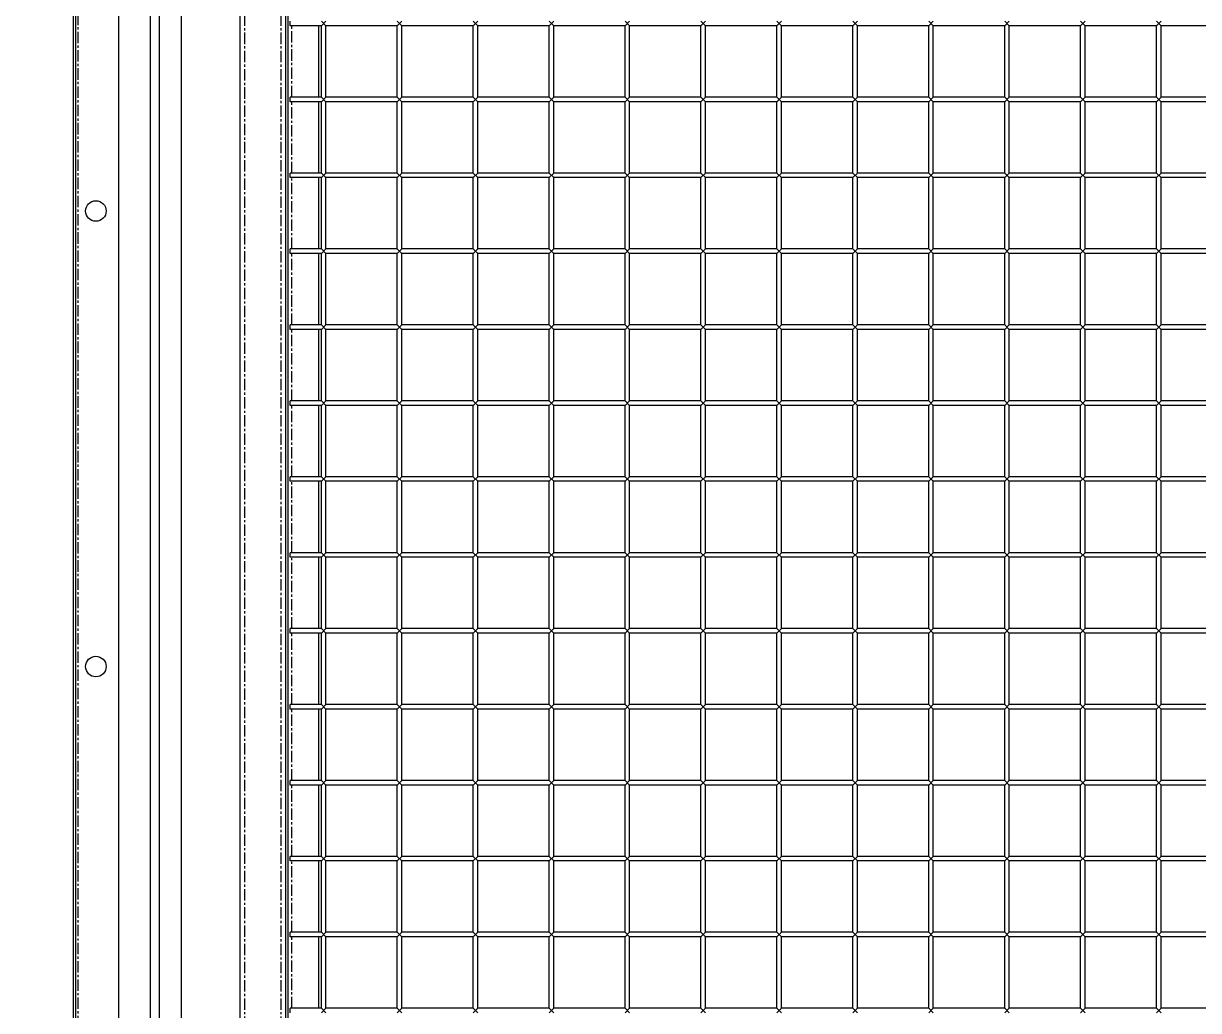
# Model space of a CAD drawing. Header units: millimetres. Extents: x -198529 to 244266, y -64 to 158464.
# Drawn here: x -146401 to -145627, y 95157 to 95807 of the extents above; entities that cross this region are included whole.
import ezdxf

# ---------------------------------------------------------------- set-up
doc = ezdxf.new("R2010")
doc.units = ezdxf.units.MM
doc.linetypes.add('CENTER', pattern=[12, 7.5, -1.5, 1.5, -1.5])
doc.linetypes.add('HIDDEN2', pattern=[4.7625, 3.175, -1.5875])
doc.layers.add('0-DCC', color=30, linetype='Continuous')
doc.layers.add('K-CEIL-DCC-RACK', color=10, linetype='Continuous')

# ---------------------------------------------------------------- blocks, each defined once
blk = doc.blocks.new('DCC2850x2600(左)')
at = {"color": 0, "linetype": 'Continuous'}
for p, q in [((47850, -71878.48), (47850, -74478.48)), ((47851.5, -71878.48), (47851.5, -74478.48)), ((47960, -74478.48), (47960, -71878.48)), ((47990, -74478.48), (47990, -71878.48)), ((47991.5, -71930.88), (47991.5, -74426.08)), ((47880, -74441.08), (47880, -71960.73)), ((47921.28, -74441.08), (47921.28, -71960.73)), ((47993, -73206.48), (47993, -73203.48)), ((48013.5, -73206.48), (48016.5, -73203.48)), ((48016.5, -73206.48), (48013.5, -73203.48)), ((48063.5, -73206.48), (48066.5, -73203.48)), ((48066.5, -73206.48), (48063.5, -73203.48)), ((48113.5, -73206.48), (48116.5, -73203.48)), ((48116.5, -73206.48), (48113.5, -73203.48)), ((48163.5, -73206.48), (48166.5, -73203.48)), ((48166.5, -73206.48), (48163.5, -73203.48)), ((48213.5, -73206.48), (48216.5, -73203.48)), ((48216.5, -73206.48), (48213.5, -73203.48)), ((48263.5, -73206.48), (48266.5, -73203.48)), ((48266.5, -73206.48), (48263.5, -73203.48)), ((48313.5, -73206.48), (48316.5, -73203.48)), ((48316.5, -73206.48), (48313.5, -73203.48)), ((48363.5, -73206.48), (48366.5, -73203.48)), ((48366.5, -73206.48), (48363.5, -73203.48)), ((48413.5, -73206.48), (48416.5, -73203.48)), ((48416.5, -73206.48), (48413.5, -73203.48)), ((48463.5, -73206.48), (48466.5, -73203.48)), ((48466.5, -73206.48), (48463.5, -73203.48)), ((48513.5, -73206.48), (48516.5, -73203.48)), ((48516.5, -73206.48), (48513.5, -73203.48)), ((48563.5, -73206.48), (48566.5, -73203.48)), ((48566.5, -73206.48), (48563.5, -73203.48)), ((48013.5, -73206.48), (47993, -73206.48)), ((48011.5, -73206.48), (48011.5, -73253.48)), ((48013.5, -73253.48), (48013.5, -73206.48)), ((48016.5, -73253.48), (48016.5, -73206.48)), ((48063.5, -73206.48), (48016.5, -73206.48)), ((48063.5, -73253.48), (48063.5, -73206.48)), ((48066.5, -73253.48), (48066.5, -73206.48)), ((48113.5, -73206.48), (48066.5, -73206.48)), ((48113.5, -73253.48), (48113.5, -73206.48)), ((48116.5, -73253.48), (48116.5, -73206.48)), ((48163.5, -73206.48), (48116.5, -73206.48)), ((48163.5, -73253.48), (48163.5, -73206.48)), ((48166.5, -73253.48), (48166.5, -73206.48)), ((48213.5, -73206.48), (48166.5, -73206.48)), ((48213.5, -73253.48), (48213.5, -73206.48)), ((48216.5, -73253.48), (48216.5, -73206.48)), ((48263.5, -73206.48), (48216.5, -73206.48)), ((48263.5, -73253.48), (48263.5, -73206.48)), ((48266.5, -73253.48), (48266.5, -73206.48)), ((48313.5, -73206.48), (48266.5, -73206.48)), ((48313.5, -73253.48), (48313.5, -73206.48)), ((48316.5, -73253.48), (48316.5, -73206.48)), ((48363.5, -73206.48), (48316.5, -73206.48)), ((48363.5, -73253.48), (48363.5, -73206.48)), ((48366.5, -73253.48), (48366.5, -73206.48)), ((48413.5, -73206.48), (48366.5, -73206.48)), ((48413.5, -73253.48), (48413.5, -73206.48)), ((48416.5, -73253.48), (48416.5, -73206.48)), ((48463.5, -73206.48), (48416.5, -73206.48)), ((48463.5, -73253.48), (48463.5, -73206.48)), ((48466.5, -73253.48), (48466.5, -73206.48)), ((48513.5, -73206.48), (48466.5, -73206.48)), ((48513.5, -73253.48), (48513.5, -73206.48)), ((48516.5, -73253.48), (48516.5, -73206.48)), ((48563.5, -73206.48), (48516.5, -73206.48)), ((48563.5, -73253.48), (48563.5, -73206.48)), ((48566.5, -73253.48), (48566.5, -73206.48)), ((48613.5, -73206.48), (48566.5, -73206.48)), ((47993, -73256.48), (47993, -73253.48)), ((48013.5, -73253.48), (47993, -73253.48)), ((48013.5, -73256.48), (47993, -73256.48)), ((48011.5, -73256.48), (48011.5, -73303.48)), ((48013.5, -73256.48), (48016.5, -73253.48)), ((48016.5, -73256.48), (48013.5, -73253.48)), ((48013.5, -73303.48), (48013.5, -73256.48)), ((48063.5, -73253.48), (48016.5, -73253.48)), ((48016.5, -73303.48), (48016.5, -73256.48)), ((48063.5, -73256.48), (48016.5, -73256.48)), ((48063.5, -73256.48), (48066.5, -73253.48)), ((48066.5, -73256.48), (48063.5, -73253.48)), ((48063.5, -73303.48), (48063.5, -73256.48)), ((48113.5, -73253.48), (48066.5, -73253.48)), ((48066.5, -73303.48), (48066.5, -73256.48)), ((48113.5, -73256.48), (48066.5, -73256.48)), ((48113.5, -73256.48), (48116.5, -73253.48)), ((48116.5, -73256.48), (48113.5, -73253.48)), ((48113.5, -73303.48), (48113.5, -73256.48)), ((48163.5, -73253.48), (48116.5, -73253.48)), ((48116.5, -73303.48), (48116.5, -73256.48)), ((48163.5, -73256.48), (48116.5, -73256.48)), ((48163.5, -73256.48), (48166.5, -73253.48)), ((48166.5, -73256.48), (48163.5, -73253.48)), ((48163.5, -73303.48), (48163.5, -73256.48)), ((48213.5, -73253.48), (48166.5, -73253.48)), ((48166.5, -73303.48), (48166.5, -73256.48)), ((48213.5, -73256.48), (48166.5, -73256.48)), ((48213.5, -73256.48), (48216.5, -73253.48)), ((48216.5, -73256.48), (48213.5, -73253.48)), ((48213.5, -73303.48), (48213.5, -73256.48)), ((48263.5, -73253.48), (48216.5, -73253.48)), ((48216.5, -73303.48), (48216.5, -73256.48)), ((48263.5, -73256.48), (48216.5, -73256.48)), ((48263.5, -73256.48), (48266.5, -73253.48)), ((48266.5, -73256.48), (48263.5, -73253.48)), ((48263.5, -73303.48), (48263.5, -73256.48)), ((48313.5, -73253.48), (48266.5, -73253.48)), ((48266.5, -73303.48), (48266.5, -73256.48)), ((48313.5, -73256.48), (48266.5, -73256.48)), ((48313.5, -73256.48), (48316.5, -73253.48)), ((48316.5, -73256.48), (48313.5, -73253.48)), ((48313.5, -73303.48), (48313.5, -73256.48)), ((48363.5, -73253.48), (48316.5, -73253.48)), ((48316.5, -73303.48), (48316.5, -73256.48)), ((48363.5, -73256.48), (48316.5, -73256.48)), ((48363.5, -73256.48), (48366.5, -73253.48)), ((48366.5, -73256.48), (48363.5, -73253.48)), ((48363.5, -73303.48), (48363.5, -73256.48)), ((48413.5, -73253.48), (48366.5, -73253.48)), ((48366.5, -73303.48), (48366.5, -73256.48)), ((48413.5, -73256.48), (48366.5, -73256.48)), ((48413.5, -73256.48), (48416.5, -73253.48)), ((48416.5, -73256.48), (48413.5, -73253.48)), ((48413.5, -73303.48), (48413.5, -73256.48)), ((48463.5, -73253.48), (48416.5, -73253.48)), ((48416.5, -73303.48), (48416.5, -73256.48)), ((48463.5, -73256.48), (48416.5, -73256.48)), ((48463.5, -73256.48), (48466.5, -73253.48)), ((48466.5, -73256.48), (48463.5, -73253.48)), ((48463.5, -73303.48), (48463.5, -73256.48)), ((48513.5, -73253.48), (48466.5, -73253.48)), ((48466.5, -73303.48), (48466.5, -73256.48)), ((48513.5, -73256.48), (48466.5, -73256.48)), ((48513.5, -73256.48), (48516.5, -73253.48)), ((48516.5, -73256.48), (48513.5, -73253.48)), ((48513.5, -73303.48), (48513.5, -73256.48)), ((48563.5, -73253.48), (48516.5, -73253.48)), ((48516.5, -73303.48), (48516.5, -73256.48)), ((48563.5, -73256.48), (48516.5, -73256.48)), ((48563.5, -73256.48), (48566.5, -73253.48)), ((48566.5, -73256.48), (48563.5, -73253.48)), ((48563.5, -73303.48), (48563.5, -73256.48)), ((48613.5, -73253.48), (48566.5, -73253.48)), ((48566.5, -73303.48), (48566.5, -73256.48)), ((48613.5, -73256.48), (48566.5, -73256.48)), ((47993, -73306.48), (47993, -73303.48)), ((48013.5, -73303.48), (47993, -73303.48)), ((48013.5, -73306.48), (48016.5, -73303.48)), ((48016.5, -73306.48), (48013.5, -73303.48)), ((48063.5, -73303.48), (48016.5, -73303.48)), ((48063.5, -73306.48), (48066.5, -73303.48)), ((48066.5, -73306.48), (48063.5, -73303.48)), ((48113.5, -73303.48), (48066.5, -73303.48)), ((48113.5, -73306.48), (48116.5, -73303.48)), ((48116.5, -73306.48), (48113.5, -73303.48)), ((48163.5, -73303.48), (48116.5, -73303.48)), ((48163.5, -73306.48), (48166.5, -73303.48)), ((48166.5, -73306.48), (48163.5, -73303.48)), ((48213.5, -73303.48), (48166.5, -73303.48)), ((48213.5, -73306.48), (48216.5, -73303.48)), ((48216.5, -73306.48), (48213.5, -73303.48)), ((48263.5, -73303.48), (48216.5, -73303.48)), ((48263.5, -73306.48), (48266.5, -73303.48)), ((48266.5, -73306.48), (48263.5, -73303.48)), ((48313.5, -73303.48), (48266.5, -73303.48)), ((48313.5, -73306.48), (48316.5, -73303.48)), ((48316.5, -73306.48), (48313.5, -73303.48)), ((48363.5, -73303.48), (48316.5, -73303.48)), ((48363.5, -73306.48), (48366.5, -73303.48)), ((48366.5, -73306.48), (48363.5, -73303.48)), ((48413.5, -73303.48), (48366.5, -73303.48)), ((48413.5, -73306.48), (48416.5, -73303.48)), ((48416.5, -73306.48), (48413.5, -73303.48)), ((48463.5, -73303.48), (48416.5, -73303.48)), ((48463.5, -73306.48), (48466.5, -73303.48)), ((48466.5, -73306.48), (48463.5, -73303.48)), ((48513.5, -73303.48), (48466.5, -73303.48)), ((48513.5, -73306.48), (48516.5, -73303.48)), ((48516.5, -73306.48), (48513.5, -73303.48)), ((48563.5, -73303.48), (48516.5, -73303.48)), ((48563.5, -73306.48), (48566.5, -73303.48)), ((48563.5, -73303.48), (48566.5, -73306.48)), ((48613.5, -73303.48), (48566.5, -73303.48)), ((48013.5, -73306.48), (47993, -73306.48)), ((48011.5, -73306.48), (48011.5, -73353.48)), ((48013.5, -73353.48), (48013.5, -73306.48)), ((48016.5, -73353.48), (48016.5, -73306.48)), ((48063.5, -73306.48), (48016.5, -73306.48)), ((48063.5, -73353.48), (48063.5, -73306.48)), ((48066.5, -73353.48), (48066.5, -73306.48)), ((48113.5, -73306.48), (48066.5, -73306.48)), ((48113.5, -73353.48), (48113.5, -73306.48)), ((48116.5, -73353.48), (48116.5, -73306.48)), ((48163.5, -73306.48), (48116.5, -73306.48)), ((48163.5, -73353.48), (48163.5, -73306.48)), ((48166.5, -73353.48), (48166.5, -73306.48)), ((48213.5, -73306.48), (48166.5, -73306.48)), ((48213.5, -73353.48), (48213.5, -73306.48)), ((48216.5, -73353.48), (48216.5, -73306.48)), ((48263.5, -73306.48), (48216.5, -73306.48)), ((48263.5, -73353.48), (48263.5, -73306.48)), ((48266.5, -73353.48), (48266.5, -73306.48)), ((48313.5, -73306.48), (48266.5, -73306.48)), ((48313.5, -73353.48), (48313.5, -73306.48)), ((48316.5, -73353.48), (48316.5, -73306.48)), ((48363.5, -73306.48), (48316.5, -73306.48)), ((48363.5, -73353.48), (48363.5, -73306.48)), ((48366.5, -73353.48), (48366.5, -73306.48)), ((48413.5, -73306.48), (48366.5, -73306.48)), ((48413.5, -73353.48), (48413.5, -73306.48)), ((48416.5, -73353.48), (48416.5, -73306.48)), ((48463.5, -73306.48), (48416.5, -73306.48)), ((48463.5, -73353.48), (48463.5, -73306.48)), ((48466.5, -73353.48), (48466.5, -73306.48)), ((48513.5, -73306.48), (48466.5, -73306.48)), ((48513.5, -73353.48), (48513.5, -73306.48)), ((48516.5, -73353.48), (48516.5, -73306.48)), ((48563.5, -73306.48), (48516.5, -73306.48)), ((48563.5, -73353.48), (48563.5, -73306.48)), ((48566.5, -73353.48), (48566.5, -73306.48)), ((48613.5, -73306.48), (48566.5, -73306.48)), ((47993, -73356.48), (47993, -73353.48)), ((48013.5, -73353.48), (47993, -73353.48)), ((48013.5, -73356.48), (47993, -73356.48)), ((48011.5, -73356.48), (48011.5, -73403.48)), ((48013.5, -73356.48), (48016.5, -73353.48)), ((48016.5, -73356.48), (48013.5, -73353.48)), ((48013.5, -73403.48), (48013.5, -73356.48)), ((48063.5, -73353.48), (48016.5, -73353.48)), ((48016.5, -73403.48), (48016.5, -73356.48)), ((48063.5, -73356.48), (48016.5, -73356.48)), ((48066.5, -73356.48), (48063.5, -73353.48)), ((48063.5, -73356.48), (48066.5, -73353.48)), ((48063.5, -73403.48), (48063.5, -73356.48)), ((48113.5, -73353.48), (48066.5, -73353.48)), ((48066.5, -73403.48), (48066.5, -73356.48)), ((48113.5, -73356.48), (48066.5, -73356.48)), ((48113.5, -73356.48), (48116.5, -73353.48)), ((48116.5, -73356.48), (48113.5, -73353.48)), ((48113.5, -73403.48), (48113.5, -73356.48)), ((48163.5, -73353.48), (48116.5, -73353.48)), ((48116.5, -73403.48), (48116.5, -73356.48)), ((48163.5, -73356.48), (48116.5, -73356.48)), ((48163.5, -73356.48), (48166.5, -73353.48)), ((48166.5, -73356.48), (48163.5, -73353.48)), ((48163.5, -73403.48), (48163.5, -73356.48)), ((48213.5, -73353.48), (48166.5, -73353.48)), ((48166.5, -73403.48), (48166.5, -73356.48)), ((48213.5, -73356.48), (48166.5, -73356.48)), ((48213.5, -73356.48), (48216.5, -73353.48)), ((48216.5, -73356.48), (48213.5, -73353.48)), ((48213.5, -73403.48), (48213.5, -73356.48)), ((48263.5, -73353.48), (48216.5, -73353.48)), ((48216.5, -73403.48), (48216.5, -73356.48)), ((48263.5, -73356.48), (48216.5, -73356.48)), ((48266.5, -73356.48), (48263.5, -73353.48)), ((48263.5, -73356.48), (48266.5, -73353.48)), ((48263.5, -73403.48), (48263.5, -73356.48)), ((48313.5, -73353.48), (48266.5, -73353.48)), ((48266.5, -73403.48), (48266.5, -73356.48)), ((48313.5, -73356.48), (48266.5, -73356.48)), ((48313.5, -73356.48), (48316.5, -73353.48)), ((48316.5, -73356.48), (48313.5, -73353.48)), ((48313.5, -73403.48), (48313.5, -73356.48)), ((48363.5, -73353.48), (48316.5, -73353.48)), ((48316.5, -73403.48), (48316.5, -73356.48)), ((48363.5, -73356.48), (48316.5, -73356.48)), ((48363.5, -73356.48), (48366.5, -73353.48)), ((48366.5, -73356.48), (48363.5, -73353.48)), ((48363.5, -73403.48), (48363.5, -73356.48)), ((48413.5, -73353.48), (48366.5, -73353.48)), ((48366.5, -73403.48), (48366.5, -73356.48)), ((48413.5, -73356.48), (48366.5, -73356.48)), ((48413.5, -73356.48), (48416.5, -73353.48)), ((48416.5, -73356.48), (48413.5, -73353.48)), ((48413.5, -73403.48), (48413.5, -73356.48)), ((48463.5, -73353.48), (48416.5, -73353.48)), ((48416.5, -73403.48), (48416.5, -73356.48)), ((48463.5, -73356.48), (48416.5, -73356.48)), ((48466.5, -73356.48), (48463.5, -73353.48)), ((48463.5, -73356.48), (48466.5, -73353.48)), ((48463.5, -73403.48), (48463.5, -73356.48)), ((48513.5, -73353.48), (48466.5, -73353.48)), ((48466.5, -73403.48), (48466.5, -73356.48)), ((48513.5, -73356.48), (48466.5, -73356.48)), ((48513.5, -73356.48), (48516.5, -73353.48)), ((48513.5, -73353.48), (48516.5, -73356.48)), ((48513.5, -73403.48), (48513.5, -73356.48)), ((48563.5, -73353.48), (48516.5, -73353.48)), ((48516.5, -73403.48), (48516.5, -73356.48)), ((48563.5, -73356.48), (48516.5, -73356.48)), ((48563.5, -73356.48), (48566.5, -73353.48)), ((48563.5, -73353.48), (48566.5, -73356.48)), ((48563.5, -73403.48), (48563.5, -73356.48)), ((48613.5, -73353.48), (48566.5, -73353.48)), ((48566.5, -73403.48), (48566.5, -73356.48)), ((48613.5, -73356.48), (48566.5, -73356.48)), ((47993, -73406.48), (47993, -73403.48)), ((48013.5, -73403.48), (47993, -73403.48)), ((48013.5, -73406.48), (47993, -73406.48)), ((48011.5, -73406.48), (48011.5, -73453.48)), ((48016.5, -73406.48), (48013.5, -73403.48)), ((48013.5, -73406.48), (48016.5, -73403.48)), ((48013.5, -73453.48), (48013.5, -73406.48)), ((48063.5, -73403.48), (48016.5, -73403.48)), ((48016.5, -73453.48), (48016.5, -73406.48)), ((48063.5, -73406.48), (48016.5, -73406.48)), ((48066.5, -73406.48), (48063.5, -73403.48)), ((48063.5, -73406.48), (48066.5, -73403.48)), ((48063.5, -73453.48), (48063.5, -73406.48)), ((48113.5, -73403.48), (48066.5, -73403.48)), ((48066.5, -73453.48), (48066.5, -73406.48)), ((48113.5, -73406.48), (48066.5, -73406.48)), ((48116.5, -73406.48), (48113.5, -73403.48)), ((48113.5, -73406.48), (48116.5, -73403.48)), ((48113.5, -73453.48), (48113.5, -73406.48)), ((48163.5, -73403.48), (48116.5, -73403.48)), ((48116.5, -73453.48), (48116.5, -73406.48)), ((48163.5, -73406.48), (48116.5, -73406.48)), ((48163.5, -73406.48), (48166.5, -73403.48)), ((48166.5, -73406.48), (48163.5, -73403.48)), ((48163.5, -73453.48), (48163.5, -73406.48)), ((48213.5, -73403.48), (48166.5, -73403.48)), ((48166.5, -73453.48), (48166.5, -73406.48)), ((48213.5, -73406.48), (48166.5, -73406.48)), ((48216.5, -73406.48), (48213.5, -73403.48)), ((48213.5, -73406.48), (48216.5, -73403.48)), ((48213.5, -73453.48), (48213.5, -73406.48)), ((48263.5, -73403.48), (48216.5, -73403.48)), ((48216.5, -73453.48), (48216.5, -73406.48)), ((48263.5, -73406.48), (48216.5, -73406.48)), ((48266.5, -73406.48), (48263.5, -73403.48)), ((48263.5, -73406.48), (48266.5, -73403.48)), ((48263.5, -73453.48), (48263.5, -73406.48)), ((48313.5, -73403.48), (48266.5, -73403.48)), ((48266.5, -73453.48), (48266.5, -73406.48)), ((48313.5, -73406.48), (48266.5, -73406.48)), ((48316.5, -73406.48), (48313.5, -73403.48)), ((48313.5, -73406.48), (48316.5, -73403.48)), ((48313.5, -73453.48), (48313.5, -73406.48)), ((48363.5, -73403.48), (48316.5, -73403.48)), ((48316.5, -73453.48), (48316.5, -73406.48)), ((48363.5, -73406.48), (48316.5, -73406.48)), ((48363.5, -73406.48), (48366.5, -73403.48)), ((48366.5, -73406.48), (48363.5, -73403.48)), ((48363.5, -73453.48), (48363.5, -73406.48)), ((48413.5, -73403.48), (48366.5, -73403.48)), ((48366.5, -73453.48), (48366.5, -73406.48)), ((48413.5, -73406.48), (48366.5, -73406.48)), ((48416.5, -73406.48), (48413.5, -73403.48)), ((48413.5, -73406.48), (48416.5, -73403.48)), ((48413.5, -73453.48), (48413.5, -73406.48)), ((48463.5, -73403.48), (48416.5, -73403.48)), ((48416.5, -73453.48), (48416.5, -73406.48)), ((48463.5, -73406.48), (48416.5, -73406.48)), ((48463.5, -73403.48), (48466.5, -73406.48)), ((48463.5, -73406.48), (48466.5, -73403.48)), ((48463.5, -73453.48), (48463.5, -73406.48)), ((48513.5, -73403.48), (48466.5, -73403.48)), ((48466.5, -73453.48), (48466.5, -73406.48)), ((48513.5, -73406.48), (48466.5, -73406.48)), ((48513.5, -73403.48), (48516.5, -73406.48)), ((48513.5, -73406.48), (48516.5, -73403.48)), ((48513.5, -73453.48), (48513.5, -73406.48)), ((48563.5, -73403.48), (48516.5, -73403.48)), ((48516.5, -73453.48), (48516.5, -73406.48)), ((48563.5, -73406.48), (48516.5, -73406.48)), ((48563.5, -73403.48), (48566.5, -73406.48)), ((48563.5, -73406.48), (48566.5, -73403.48)), ((48563.5, -73453.48), (48563.5, -73406.48)), ((48613.5, -73403.48), (48566.5, -73403.48)), ((48566.5, -73453.48), (48566.5, -73406.48)), ((48613.5, -73406.48), (48566.5, -73406.48)), ((47993, -73456.48), (47993, -73453.48)), ((48013.5, -73453.48), (47993, -73453.48)), ((48013.5, -73456.48), (47993, -73456.48)), ((48011.5, -73456.48), (48011.5, -73503.48)), ((48016.5, -73456.48), (48013.5, -73453.48)), ((48013.5, -73456.48), (48016.5, -73453.48)), ((48013.5, -73503.48), (48013.5, -73456.48)), ((48063.5, -73453.48), (48016.5, -73453.48)), ((48016.5, -73503.48), (48016.5, -73456.48)), ((48063.5, -73456.48), (48016.5, -73456.48)), ((48066.5, -73456.48), (48063.5, -73453.48)), ((48063.5, -73456.48), (48066.5, -73453.48)), ((48063.5, -73503.48), (48063.5, -73456.48)), ((48113.5, -73453.48), (48066.5, -73453.48)), ((48066.5, -73503.48), (48066.5, -73456.48)), ((48113.5, -73456.48), (48066.5, -73456.48)), ((48116.5, -73456.48), (48113.5, -73453.48)), ((48113.5, -73456.48), (48116.5, -73453.48)), ((48113.5, -73503.48), (48113.5, -73456.48)), ((48163.5, -73453.48), (48116.5, -73453.48)), ((48116.5, -73503.48), (48116.5, -73456.48)), ((48163.5, -73456.48), (48116.5, -73456.48)), ((48166.5, -73456.48), (48163.5, -73453.48)), ((48163.5, -73456.48), (48166.5, -73453.48)), ((48163.5, -73503.48), (48163.5, -73456.48)), ((48213.5, -73453.48), (48166.5, -73453.48)), ((48166.5, -73503.48), (48166.5, -73456.48)), ((48213.5, -73456.48), (48166.5, -73456.48)), ((48216.5, -73456.48), (48213.5, -73453.48)), ((48213.5, -73456.48), (48216.5, -73453.48)), ((48213.5, -73503.48), (48213.5, -73456.48)), ((48263.5, -73453.48), (48216.5, -73453.48)), ((48216.5, -73503.48), (48216.5, -73456.48)), ((48263.5, -73456.48), (48216.5, -73456.48)), ((48266.5, -73456.48), (48263.5, -73453.48)), ((48263.5, -73456.48), (48266.5, -73453.48)), ((48263.5, -73503.48), (48263.5, -73456.48)), ((48313.5, -73453.48), (48266.5, -73453.48)), ((48266.5, -73503.48), (48266.5, -73456.48)), ((48313.5, -73456.48), (48266.5, -73456.48)), ((48316.5, -73456.48), (48313.5, -73453.48)), ((48313.5, -73456.48), (48316.5, -73453.48)), ((48313.5, -73503.48), (48313.5, -73456.48)), ((48363.5, -73453.48), (48316.5, -73453.48)), ((48316.5, -73503.48), (48316.5, -73456.48)), ((48363.5, -73456.48), (48316.5, -73456.48)), ((48366.5, -73456.48), (48363.5, -73453.48)), ((48363.5, -73456.48), (48366.5, -73453.48)), ((48363.5, -73503.48), (48363.5, -73456.48)), ((48413.5, -73453.48), (48366.5, -73453.48)), ((48366.5, -73503.48), (48366.5, -73456.48)), ((48413.5, -73456.48), (48366.5, -73456.48)), ((48413.5, -73453.48), (48416.5, -73456.48)), ((48413.5, -73456.48), (48416.5, -73453.48)), ((48413.5, -73503.48), (48413.5, -73456.48)), ((48463.5, -73453.48), (48416.5, -73453.48)), ((48416.5, -73503.48), (48416.5, -73456.48)), ((48463.5, -73456.48), (48416.5, -73456.48)), ((48463.5, -73453.48), (48466.5, -73456.48)), ((48463.5, -73456.48), (48466.5, -73453.48)), ((48463.5, -73503.48), (48463.5, -73456.48)), ((48513.5, -73453.48), (48466.5, -73453.48)), ((48466.5, -73503.48), (48466.5, -73456.48)), ((48513.5, -73456.48), (48466.5, -73456.48)), ((48513.5, -73453.48), (48516.5, -73456.48)), ((48513.5, -73456.48), (48516.5, -73453.48)), ((48513.5, -73503.48), (48513.5, -73456.48)), ((48563.5, -73453.48), (48516.5, -73453.48)), ((48516.5, -73503.48), (48516.5, -73456.48)), ((48563.5, -73456.48), (48516.5, -73456.48)), ((48563.5, -73453.48), (48566.5, -73456.48)), ((48563.5, -73456.48), (48566.5, -73453.48)), ((48563.5, -73503.48), (48563.5, -73456.48)), ((48613.5, -73453.48), (48566.5, -73453.48)), ((48566.5, -73503.48), (48566.5, -73456.48)), ((48613.5, -73456.48), (48566.5, -73456.48)), ((47993, -73506.48), (47993, -73503.48)), ((48013.5, -73503.48), (47993, -73503.48)), ((48013.5, -73506.48), (47993, -73506.48)), ((48011.5, -73506.48), (48011.5, -73553.48)), ((48016.5, -73506.48), (48013.5, -73503.48)), ((48013.5, -73506.48), (48016.5, -73503.48)), ((48013.5, -73553.48), (48013.5, -73506.48)), ((48063.5, -73503.48), (48016.5, -73503.48)), ((48016.5, -73553.48), (48016.5, -73506.48)), ((48063.5, -73506.48), (48016.5, -73506.48)), ((48066.5, -73506.48), (48063.5, -73503.48)), ((48063.5, -73506.48), (48066.5, -73503.48)), ((48063.5, -73553.48), (48063.5, -73506.48)), ((48113.5, -73503.48), (48066.5, -73503.48)), ((48066.5, -73553.48), (48066.5, -73506.48)), ((48113.5, -73506.48), (48066.5, -73506.48)), ((48116.5, -73506.48), (48113.5, -73503.48)), ((48113.5, -73506.48), (48116.5, -73503.48)), ((48113.5, -73553.48), (48113.5, -73506.48)), ((48163.5, -73503.48), (48116.5, -73503.48)), ((48116.5, -73553.48), (48116.5, -73506.48)), ((48163.5, -73506.48), (48116.5, -73506.48)), ((48166.5, -73506.48), (48163.5, -73503.48)), ((48163.5, -73506.48), (48166.5, -73503.48)), ((48163.5, -73553.48), (48163.5, -73506.48)), ((48213.5, -73503.48), (48166.5, -73503.48)), ((48166.5, -73553.48), (48166.5, -73506.48)), ((48213.5, -73506.48), (48166.5, -73506.48)), ((48216.5, -73506.48), (48213.5, -73503.48)), ((48213.5, -73506.48), (48216.5, -73503.48)), ((48213.5, -73553.48), (48213.5, -73506.48)), ((48263.5, -73503.48), (48216.5, -73503.48)), ((48216.5, -73553.48), (48216.5, -73506.48)), ((48263.5, -73506.48), (48216.5, -73506.48)), ((48266.5, -73506.48), (48263.5, -73503.48)), ((48263.5, -73506.48), (48266.5, -73503.48)), ((48263.5, -73553.48), (48263.5, -73506.48)), ((48313.5, -73503.48), (48266.5, -73503.48)), ((48266.5, -73553.48), (48266.5, -73506.48)), ((48313.5, -73506.48), (48266.5, -73506.48)), ((48316.5, -73506.48), (48313.5, -73503.48)), ((48313.5, -73506.48), (48316.5, -73503.48)), ((48313.5, -73553.48), (48313.5, -73506.48)), ((48363.5, -73503.48), (48316.5, -73503.48)), ((48316.5, -73553.48), (48316.5, -73506.48)), ((48363.5, -73506.48), (48316.5, -73506.48)), ((48363.5, -73503.48), (48366.5, -73506.48)), ((48363.5, -73506.48), (48366.5, -73503.48)), ((48363.5, -73553.48), (48363.5, -73506.48)), ((48413.5, -73503.48), (48366.5, -73503.48)), ((48366.5, -73553.48), (48366.5, -73506.48)), ((48413.5, -73506.48), (48366.5, -73506.48)), ((48413.5, -73503.48), (48416.5, -73506.48)), ((48413.5, -73506.48), (48416.5, -73503.48)), ((48413.5, -73553.48), (48413.5, -73506.48)), ((48463.5, -73503.48), (48416.5, -73503.48)), ((48416.5, -73553.48), (48416.5, -73506.48)), ((48463.5, -73506.48), (48416.5, -73506.48)), ((48463.5, -73503.48), (48466.5, -73506.48)), ((48463.5, -73506.48), (48466.5, -73503.48)), ((48463.5, -73553.48), (48463.5, -73506.48)), ((48513.5, -73503.48), (48466.5, -73503.48)), ((48466.5, -73553.48), (48466.5, -73506.48)), ((48513.5, -73506.48), (48466.5, -73506.48)), ((48513.5, -73503.48), (48516.5, -73506.48)), ((48513.5, -73506.48), (48516.5, -73503.48)), ((48513.5, -73553.48), (48513.5, -73506.48)), ((48563.5, -73503.48), (48516.5, -73503.48)), ((48516.5, -73553.48), (48516.5, -73506.48)), ((48563.5, -73506.48), (48516.5, -73506.48)), ((48563.5, -73503.48), (48566.5, -73506.48)), ((48563.5, -73506.48), (48566.5, -73503.48)), ((48563.5, -73553.48), (48563.5, -73506.48)), ((48613.5, -73503.48), (48566.5, -73503.48)), ((48566.5, -73553.48), (48566.5, -73506.48)), ((48613.5, -73506.48), (48566.5, -73506.48)), ((47993, -73556.48), (47993, -73553.48)), ((48013.5, -73553.48), (47993, -73553.48)), ((48016.5, -73556.48), (48013.5, -73553.48)), ((48013.5, -73556.48), (48016.5, -73553.48)), ((48063.5, -73553.48), (48016.5, -73553.48)), ((48066.5, -73556.48), (48063.5, -73553.48)), ((48063.5, -73556.48), (48066.5, -73553.48)), ((48113.5, -73553.48), (48066.5, -73553.48)), ((48116.5, -73556.48), (48113.5, -73553.48)), ((48113.5, -73556.48), (48116.5, -73553.48)), ((48163.5, -73553.48), (48116.5, -73553.48)), ((48166.5, -73556.48), (48163.5, -73553.48)), ((48163.5, -73556.48), (48166.5, -73553.48)), ((48213.5, -73553.48), (48166.5, -73553.48)), ((48216.5, -73556.48), (48213.5, -73553.48)), ((48213.5, -73556.48), (48216.5, -73553.48)), ((48263.5, -73553.48), (48216.5, -73553.48)), ((48266.5, -73556.48), (48263.5, -73553.48)), ((48263.5, -73556.48), (48266.5, -73553.48)), ((48313.5, -73553.48), (48266.5, -73553.48)), ((48313.5, -73553.48), (48316.5, -73556.48)), ((48313.5, -73556.48), (48316.5, -73553.48)), ((48363.5, -73553.48), (48316.5, -73553.48)), ((48363.5, -73553.48), (48366.5, -73556.48)), ((48363.5, -73556.48), (48366.5, -73553.48)), ((48413.5, -73553.48), (48366.5, -73553.48)), ((48413.5, -73553.48), (48416.5, -73556.48)), ((48413.5, -73556.48), (48416.5, -73553.48)), ((48463.5, -73553.48), (48416.5, -73553.48)), ((48463.5, -73553.48), (48466.5, -73556.48)), ((48463.5, -73556.48), (48466.5, -73553.48)), ((48513.5, -73553.48), (48466.5, -73553.48)), ((48513.5, -73553.48), (48516.5, -73556.48)), ((48513.5, -73556.48), (48516.5, -73553.48)), ((48563.5, -73553.48), (48516.5, -73553.48)), ((48563.5, -73553.48), (48566.5, -73556.48)), ((48563.5, -73556.48), (48566.5, -73553.48)), ((48613.5, -73553.48), (48566.5, -73553.48)), ((48013.5, -73556.48), (47993, -73556.48)), ((48011.5, -73556.48), (48011.5, -73603.48)), ((48013.5, -73603.48), (48013.5, -73556.48)), ((48016.5, -73603.48), (48016.5, -73556.48)), ((48063.5, -73556.48), (48016.5, -73556.48)), ((48063.5, -73603.48), (48063.5, -73556.48)), ((48066.5, -73603.48), (48066.5, -73556.48)), ((48113.5, -73556.48), (48066.5, -73556.48)), ((48113.5, -73603.48), (48113.5, -73556.48)), ((48116.5, -73603.48), (48116.5, -73556.48)), ((48163.5, -73556.48), (48116.5, -73556.48)), ((48163.5, -73603.48), (48163.5, -73556.48)), ((48166.5, -73603.48), (48166.5, -73556.48)), ((48213.5, -73556.48), (48166.5, -73556.48)), ((48213.5, -73603.48), (48213.5, -73556.48)), ((48216.5, -73603.48), (48216.5, -73556.48)), ((48263.5, -73556.48), (48216.5, -73556.48)), ((48263.5, -73603.48), (48263.5, -73556.48)), ((48266.5, -73603.48), (48266.5, -73556.48)), ((48313.5, -73556.48), (48266.5, -73556.48)), ((48313.5, -73603.48), (48313.5, -73556.48)), ((48316.5, -73603.48), (48316.5, -73556.48)), ((48363.5, -73556.48), (48316.5, -73556.48)), ((48363.5, -73603.48), (48363.5, -73556.48)), ((48366.5, -73603.48), (48366.5, -73556.48)), ((48413.5, -73556.48), (48366.5, -73556.48)), ((48413.5, -73603.48), (48413.5, -73556.48)), ((48416.5, -73603.48), (48416.5, -73556.48)), ((48463.5, -73556.48), (48416.5, -73556.48)), ((48463.5, -73603.48), (48463.5, -73556.48)), ((48466.5, -73603.48), (48466.5, -73556.48)), ((48513.5, -73556.48), (48466.5, -73556.48)), ((48513.5, -73603.48), (48513.5, -73556.48)), ((48516.5, -73603.48), (48516.5, -73556.48)), ((48563.5, -73556.48), (48516.5, -73556.48)), ((48563.5, -73603.48), (48563.5, -73556.48)), ((48566.5, -73603.48), (48566.5, -73556.48)), ((48613.5, -73556.48), (48566.5, -73556.48)), ((47993, -73606.48), (47993, -73603.48)), ((48013.5, -73603.48), (47993, -73603.48)), ((48013.5, -73606.48), (47993, -73606.48)), ((48011.5, -73606.48), (48011.5, -73653.48)), ((48016.5, -73606.48), (48013.5, -73603.48)), ((48013.5, -73606.48), (48016.5, -73603.48)), ((48013.5, -73653.48), (48013.5, -73606.48)), ((48063.5, -73603.48), (48016.5, -73603.48)), ((48016.5, -73653.48), (48016.5, -73606.48)), ((48063.5, -73606.48), (48016.5, -73606.48)), ((48066.5, -73606.48), (48063.5, -73603.48)), ((48063.5, -73606.48), (48066.5, -73603.48)), ((48063.5, -73653.48), (48063.5, -73606.48)), ((48113.5, -73603.48), (48066.5, -73603.48)), ((48066.5, -73653.48), (48066.5, -73606.48)), ((48113.5, -73606.48), (48066.5, -73606.48)), ((48116.5, -73606.48), (48113.5, -73603.48)), ((48113.5, -73606.48), (48116.5, -73603.48)), ((48113.5, -73653.48), (48113.5, -73606.48)), ((48163.5, -73603.48), (48116.5, -73603.48)), ((48116.5, -73653.48), (48116.5, -73606.48)), ((48163.5, -73606.48), (48116.5, -73606.48)), ((48166.5, -73606.48), (48163.5, -73603.48)), ((48163.5, -73606.48), (48166.5, -73603.48)), ((48163.5, -73653.48), (48163.5, -73606.48)), ((48213.5, -73603.48), (48166.5, -73603.48)), ((48166.5, -73653.48), (48166.5, -73606.48)), ((48213.5, -73606.48), (48166.5, -73606.48)), ((48216.5, -73606.48), (48213.5, -73603.48)), ((48213.5, -73606.48), (48216.5, -73603.48)), ((48213.5, -73653.48), (48213.5, -73606.48)), ((48263.5, -73603.48), (48216.5, -73603.48)), ((48216.5, -73653.48), (48216.5, -73606.48)), ((48263.5, -73606.48), (48216.5, -73606.48)), ((48263.5, -73603.48), (48266.5, -73606.48)), ((48263.5, -73606.48), (48266.5, -73603.48)), ((48263.5, -73653.48), (48263.5, -73606.48)), ((48313.5, -73603.48), (48266.5, -73603.48)), ((48266.5, -73653.48), (48266.5, -73606.48)), ((48313.5, -73606.48), (48266.5, -73606.48)), ((48313.5, -73603.48), (48316.5, -73606.48)), ((48313.5, -73606.48), (48316.5, -73603.48)), ((48313.5, -73653.48), (48313.5, -73606.48)), ((48363.5, -73603.48), (48316.5, -73603.48)), ((48316.5, -73653.48), (48316.5, -73606.48)), ((48363.5, -73606.48), (48316.5, -73606.48)), ((48363.5, -73603.48), (48366.5, -73606.48)), ((48363.5, -73606.48), (48366.5, -73603.48)), ((48363.5, -73653.48), (48363.5, -73606.48)), ((48413.5, -73603.48), (48366.5, -73603.48)), ((48366.5, -73653.48), (48366.5, -73606.48)), ((48413.5, -73606.48), (48366.5, -73606.48)), ((48413.5, -73603.48), (48416.5, -73606.48)), ((48413.5, -73606.48), (48416.5, -73603.48)), ((48413.5, -73653.48), (48413.5, -73606.48)), ((48463.5, -73603.48), (48416.5, -73603.48)), ((48416.5, -73653.48), (48416.5, -73606.48)), ((48463.5, -73606.48), (48416.5, -73606.48)), ((48463.5, -73603.48), (48466.5, -73606.48)), ((48463.5, -73606.48), (48466.5, -73603.48)), ((48463.5, -73653.48), (48463.5, -73606.48)), ((48513.5, -73603.48), (48466.5, -73603.48)), ((48466.5, -73653.48), (48466.5, -73606.48)), ((48513.5, -73606.48), (48466.5, -73606.48)), ((48513.5, -73603.48), (48516.5, -73606.48)), ((48513.5, -73606.48), (48516.5, -73603.48)), ((48513.5, -73653.48), (48513.5, -73606.48)), ((48563.5, -73603.48), (48516.5, -73603.48)), ((48516.5, -73653.48), (48516.5, -73606.48)), ((48563.5, -73606.48), (48516.5, -73606.48)), ((48563.5, -73603.48), (48566.5, -73606.48)), ((48563.5, -73606.48), (48566.5, -73603.48)), ((48563.5, -73653.48), (48563.5, -73606.48)), ((48613.5, -73603.48), (48566.5, -73603.48)), ((48566.5, -73653.48), (48566.5, -73606.48)), ((48613.5, -73606.48), (48566.5, -73606.48)), ((47993, -73656.48), (47993, -73653.48)), ((48013.5, -73653.48), (47993, -73653.48)), ((48016.5, -73656.48), (48013.5, -73653.48)), ((48013.5, -73656.48), (48016.5, -73653.48)), ((48063.5, -73653.48), (48016.5, -73653.48)), ((48066.5, -73656.48), (48063.5, -73653.48)), ((48063.5, -73656.48), (48066.5, -73653.48)), ((48113.5, -73653.48), (48066.5, -73653.48)), ((48116.5, -73656.48), (48113.5, -73653.48)), ((48113.5, -73656.48), (48116.5, -73653.48)), ((48163.5, -73653.48), (48116.5, -73653.48)), ((48166.5, -73656.48), (48163.5, -73653.48)), ((48163.5, -73656.48), (48166.5, -73653.48)), ((48213.5, -73653.48), (48166.5, -73653.48)), ((48213.5, -73653.48), (48216.5, -73656.48)), ((48213.5, -73656.48), (48216.5, -73653.48)), ((48263.5, -73653.48), (48216.5, -73653.48)), ((48263.5, -73653.48), (48266.5, -73656.48)), ((48263.5, -73656.48), (48266.5, -73653.48)), ((48313.5, -73653.48), (48266.5, -73653.48)), ((48313.5, -73653.48), (48316.5, -73656.48)), ((48313.5, -73656.48), (48316.5, -73653.48)), ((48363.5, -73653.48), (48316.5, -73653.48)), ((48363.5, -73653.48), (48366.5, -73656.48)), ((48363.5, -73656.48), (48366.5, -73653.48)), ((48413.5, -73653.48), (48366.5, -73653.48)), ((48413.5, -73653.48), (48416.5, -73656.48)), ((48413.5, -73656.48), (48416.5, -73653.48)), ((48463.5, -73653.48), (48416.5, -73653.48)), ((48463.5, -73653.48), (48466.5, -73656.48)), ((48463.5, -73656.48), (48466.5, -73653.48)), ((48513.5, -73653.48), (48466.5, -73653.48)), ((48513.5, -73653.48), (48516.5, -73656.48)), ((48513.5, -73656.48), (48516.5, -73653.48)), ((48563.5, -73653.48), (48516.5, -73653.48)), ((48563.5, -73653.48), (48566.5, -73656.48)), ((48563.5, -73656.48), (48566.5, -73653.48)), ((48613.5, -73653.48), (48566.5, -73653.48)), ((48013.5, -73656.48), (47993, -73656.48)), ((48011.5, -73656.48), (48011.5, -73703.48)), ((48013.5, -73703.48), (48013.5, -73656.48)), ((48016.5, -73703.48), (48016.5, -73656.48)), ((48063.5, -73656.48), (48016.5, -73656.48)), ((48063.5, -73703.48), (48063.5, -73656.48)), ((48066.5, -73703.48), (48066.5, -73656.48)), ((48113.5, -73656.48), (48066.5, -73656.48)), ((48113.5, -73703.48), (48113.5, -73656.48)), ((48116.5, -73703.48), (48116.5, -73656.48)), ((48163.5, -73656.48), (48116.5, -73656.48)), ((48163.5, -73703.48), (48163.5, -73656.48)), ((48166.5, -73703.48), (48166.5, -73656.48)), ((48213.5, -73656.48), (48166.5, -73656.48)), ((48213.5, -73703.48), (48213.5, -73656.48)), ((48216.5, -73703.48), (48216.5, -73656.48)), ((48263.5, -73656.48), (48216.5, -73656.48)), ((48263.5, -73703.48), (48263.5, -73656.48)), ((48266.5, -73703.48), (48266.5, -73656.48)), ((48313.5, -73656.48), (48266.5, -73656.48)), ((48313.5, -73703.48), (48313.5, -73656.48)), ((48316.5, -73703.48), (48316.5, -73656.48)), ((48363.5, -73656.48), (48316.5, -73656.48)), ((48363.5, -73703.48), (48363.5, -73656.48)), ((48366.5, -73703.48), (48366.5, -73656.48)), ((48413.5, -73656.48), (48366.5, -73656.48)), ((48413.5, -73703.48), (48413.5, -73656.48)), ((48416.5, -73703.48), (48416.5, -73656.48)), ((48463.5, -73656.48), (48416.5, -73656.48)), ((48463.5, -73703.48), (48463.5, -73656.48)), ((48466.5, -73703.48), (48466.5, -73656.48)), ((48513.5, -73656.48), (48466.5, -73656.48)), ((48513.5, -73703.48), (48513.5, -73656.48)), ((48516.5, -73703.48), (48516.5, -73656.48)), ((48563.5, -73656.48), (48516.5, -73656.48)), ((48563.5, -73703.48), (48563.5, -73656.48)), ((48566.5, -73703.48), (48566.5, -73656.48)), ((48613.5, -73656.48), (48566.5, -73656.48)), ((47993, -73706.48), (47993, -73703.48)), ((48013.5, -73703.48), (47993, -73703.48)), ((48013.5, -73706.48), (47993, -73706.48)), ((48011.5, -73706.48), (48011.5, -73753.48)), ((48016.5, -73706.48), (48013.5, -73703.48)), ((48013.5, -73706.48), (48016.5, -73703.48)), ((48013.5, -73753.48), (48013.5, -73706.48)), ((48063.5, -73703.48), (48016.5, -73703.48)), ((48016.5, -73753.48), (48016.5, -73706.48)), ((48063.5, -73706.48), (48016.5, -73706.48)), ((48066.5, -73706.48), (48063.5, -73703.48)), ((48063.5, -73706.48), (48066.5, -73703.48)), ((48063.5, -73753.48), (48063.5, -73706.48)), ((48113.5, -73703.48), (48066.5, -73703.48)), ((48066.5, -73753.48), (48066.5, -73706.48)), ((48113.5, -73706.48), (48066.5, -73706.48)), ((48116.5, -73706.48), (48113.5, -73703.48)), ((48113.5, -73706.48), (48116.5, -73703.48)), ((48113.5, -73753.48), (48113.5, -73706.48)), ((48163.5, -73703.48), (48116.5, -73703.48)), ((48116.5, -73753.48), (48116.5, -73706.48)), ((48163.5, -73706.48), (48116.5, -73706.48)), ((48163.5, -73703.48), (48166.5, -73706.48)), ((48163.5, -73706.48), (48166.5, -73703.48)), ((48163.5, -73753.48), (48163.5, -73706.48)), ((48213.5, -73703.48), (48166.5, -73703.48)), ((48166.5, -73753.48), (48166.5, -73706.48)), ((48213.5, -73706.48), (48166.5, -73706.48)), ((48213.5, -73703.48), (48216.5, -73706.48)), ((48213.5, -73706.48), (48216.5, -73703.48)), ((48213.5, -73753.48), (48213.5, -73706.48)), ((48263.5, -73703.48), (48216.5, -73703.48)), ((48216.5, -73753.48), (48216.5, -73706.48)), ((48263.5, -73706.48), (48216.5, -73706.48)), ((48263.5, -73703.48), (48266.5, -73706.48)), ((48263.5, -73706.48), (48266.5, -73703.48)), ((48263.5, -73753.48), (48263.5, -73706.48)), ((48313.5, -73703.48), (48266.5, -73703.48)), ((48266.5, -73753.48), (48266.5, -73706.48)), ((48313.5, -73706.48), (48266.5, -73706.48)), ((48313.5, -73703.48), (48316.5, -73706.48)), ((48313.5, -73706.48), (48316.5, -73703.48)), ((48313.5, -73753.48), (48313.5, -73706.48)), ((48363.5, -73703.48), (48316.5, -73703.48)), ((48316.5, -73753.48), (48316.5, -73706.48)), ((48363.5, -73706.48), (48316.5, -73706.48)), ((48363.5, -73703.48), (48366.5, -73706.48)), ((48363.5, -73706.48), (48366.5, -73703.48)), ((48363.5, -73753.48), (48363.5, -73706.48)), ((48413.5, -73703.48), (48366.5, -73703.48)), ((48366.5, -73753.48), (48366.5, -73706.48)), ((48413.5, -73706.48), (48366.5, -73706.48)), ((48413.5, -73703.48), (48416.5, -73706.48)), ((48413.5, -73706.48), (48416.5, -73703.48)), ((48413.5, -73753.48), (48413.5, -73706.48)), ((48463.5, -73703.48), (48416.5, -73703.48)), ((48416.5, -73753.48), (48416.5, -73706.48)), ((48463.5, -73706.48), (48416.5, -73706.48)), ((48463.5, -73703.48), (48466.5, -73706.48)), ((48463.5, -73706.48), (48466.5, -73703.48)), ((48463.5, -73753.48), (48463.5, -73706.48)), ((48513.5, -73703.48), (48466.5, -73703.48)), ((48466.5, -73753.48), (48466.5, -73706.48)), ((48513.5, -73706.48), (48466.5, -73706.48)), ((48513.5, -73703.48), (48516.5, -73706.48)), ((48513.5, -73706.48), (48516.5, -73703.48)), ((48513.5, -73753.48), (48513.5, -73706.48)), ((48563.5, -73703.48), (48516.5, -73703.48)), ((48516.5, -73753.48), (48516.5, -73706.48)), ((48563.5, -73706.48), (48516.5, -73706.48)), ((48563.5, -73703.48), (48566.5, -73706.48)), ((48563.5, -73706.48), (48566.5, -73703.48)), ((48563.5, -73753.48), (48563.5, -73706.48)), ((48613.5, -73703.48), (48566.5, -73703.48)), ((48566.5, -73753.48), (48566.5, -73706.48)), ((48613.5, -73706.48), (48566.5, -73706.48)), ((47993, -73756.48), (47993, -73753.48)), ((48013.5, -73753.48), (47993, -73753.48)), ((48016.5, -73756.48), (48013.5, -73753.48)), ((48013.5, -73756.48), (48016.5, -73753.48)), ((48063.5, -73753.48), (48016.5, -73753.48)), ((48066.5, -73756.48), (48063.5, -73753.48)), ((48063.5, -73756.48), (48066.5, -73753.48)), ((48113.5, -73753.48), (48066.5, -73753.48)), ((48113.5, -73753.48), (48116.5, -73756.48)), ((48113.5, -73756.48), (48116.5, -73753.48)), ((48163.5, -73753.48), (48116.5, -73753.48)), ((48163.5, -73753.48), (48166.5, -73756.48)), ((48163.5, -73756.48), (48166.5, -73753.48)), ((48213.5, -73753.48), (48166.5, -73753.48)), ((48213.5, -73753.48), (48216.5, -73756.48)), ((48213.5, -73756.48), (48216.5, -73753.48)), ((48263.5, -73753.48), (48216.5, -73753.48)), ((48263.5, -73753.48), (48266.5, -73756.48)), ((48263.5, -73756.48), (48266.5, -73753.48)), ((48313.5, -73753.48), (48266.5, -73753.48)), ((48313.5, -73753.48), (48316.5, -73756.48)), ((48313.5, -73756.48), (48316.5, -73753.48)), ((48363.5, -73753.48), (48316.5, -73753.48)), ((48363.5, -73753.48), (48366.5, -73756.48)), ((48363.5, -73756.48), (48366.5, -73753.48)), ((48413.5, -73753.48), (48366.5, -73753.48)), ((48413.5, -73753.48), (48416.5, -73756.48)), ((48413.5, -73756.48), (48416.5, -73753.48)), ((48463.5, -73753.48), (48416.5, -73753.48)), ((48463.5, -73753.48), (48466.5, -73756.48)), ((48463.5, -73756.48), (48466.5, -73753.48)), ((48513.5, -73753.48), (48466.5, -73753.48)), ((48513.5, -73753.48), (48516.5, -73756.48)), ((48513.5, -73756.48), (48516.5, -73753.48)), ((48563.5, -73753.48), (48516.5, -73753.48)), ((48563.5, -73753.48), (48566.5, -73756.48)), ((48563.5, -73756.48), (48566.5, -73753.48)), ((48613.5, -73753.48), (48566.5, -73753.48)), ((48013.5, -73756.48), (47993, -73756.48)), ((48011.5, -73756.48), (48011.5, -73803.48)), ((48013.5, -73803.48), (48013.5, -73756.48)), ((48016.5, -73803.48), (48016.5, -73756.48)), ((48063.5, -73756.48), (48016.5, -73756.48)), ((48063.5, -73803.48), (48063.5, -73756.48)), ((48066.5, -73803.48), (48066.5, -73756.48)), ((48113.5, -73756.48), (48066.5, -73756.48)), ((48113.5, -73803.48), (48113.5, -73756.48)), ((48116.5, -73803.48), (48116.5, -73756.48)), ((48163.5, -73756.48), (48116.5, -73756.48)), ((48163.5, -73803.48), (48163.5, -73756.48)), ((48166.5, -73803.48), (48166.5, -73756.48)), ((48213.5, -73756.48), (48166.5, -73756.48)), ((48213.5, -73803.48), (48213.5, -73756.48)), ((48216.5, -73803.48), (48216.5, -73756.48)), ((48263.5, -73756.48), (48216.5, -73756.48)), ((48263.5, -73803.48), (48263.5, -73756.48)), ((48266.5, -73803.48), (48266.5, -73756.48)), ((48313.5, -73756.48), (48266.5, -73756.48)), ((48313.5, -73803.48), (48313.5, -73756.48)), ((48316.5, -73803.48), (48316.5, -73756.48)), ((48363.5, -73756.48), (48316.5, -73756.48)), ((48363.5, -73803.48), (48363.5, -73756.48)), ((48366.5, -73803.48), (48366.5, -73756.48)), ((48413.5, -73756.48), (48366.5, -73756.48)), ((48413.5, -73803.48), (48413.5, -73756.48)), ((48416.5, -73803.48), (48416.5, -73756.48)), ((48463.5, -73756.48), (48416.5, -73756.48)), ((48463.5, -73803.48), (48463.5, -73756.48)), ((48466.5, -73803.48), (48466.5, -73756.48)), ((48513.5, -73756.48), (48466.5, -73756.48)), ((48513.5, -73803.48), (48513.5, -73756.48)), ((48516.5, -73803.48), (48516.5, -73756.48)), ((48563.5, -73756.48), (48516.5, -73756.48)), ((48563.5, -73803.48), (48563.5, -73756.48)), ((48566.5, -73803.48), (48566.5, -73756.48)), ((48613.5, -73756.48), (48566.5, -73756.48)), ((47993, -73806.48), (47993, -73803.48)), ((48013.5, -73803.48), (47993, -73803.48)), ((48013.5, -73806.48), (47993, -73806.48)), ((48011.5, -73806.48), (48011.5, -73853.48)), ((48016.5, -73806.48), (48013.5, -73803.48)), ((48013.5, -73806.48), (48016.5, -73803.48)), ((48013.5, -73853.48), (48013.5, -73806.48)), ((48063.5, -73803.48), (48016.5, -73803.48)), ((48016.5, -73853.48), (48016.5, -73806.48)), ((48063.5, -73806.48), (48016.5, -73806.48)), ((48063.5, -73803.48), (48066.5, -73806.48)), ((48063.5, -73806.48), (48066.5, -73803.48)), ((48063.5, -73853.48), (48063.5, -73806.48)), ((48113.5, -73803.48), (48066.5, -73803.48)), ((48066.5, -73853.48), (48066.5, -73806.48)), ((48113.5, -73806.48), (48066.5, -73806.48)), ((48113.5, -73803.48), (48116.5, -73806.48)), ((48113.5, -73806.48), (48116.5, -73803.48)), ((48113.5, -73853.48), (48113.5, -73806.48)), ((48163.5, -73803.48), (48116.5, -73803.48)), ((48116.5, -73853.48), (48116.5, -73806.48)), ((48163.5, -73806.48), (48116.5, -73806.48)), ((48163.5, -73803.48), (48166.5, -73806.48)), ((48163.5, -73806.48), (48166.5, -73803.48)), ((48163.5, -73853.48), (48163.5, -73806.48)), ((48213.5, -73803.48), (48166.5, -73803.48)), ((48166.5, -73853.48), (48166.5, -73806.48)), ((48213.5, -73806.48), (48166.5, -73806.48)), ((48213.5, -73803.48), (48216.5, -73806.48)), ((48213.5, -73806.48), (48216.5, -73803.48)), ((48213.5, -73853.48), (48213.5, -73806.48)), ((48263.5, -73803.48), (48216.5, -73803.48)), ((48216.5, -73853.48), (48216.5, -73806.48)), ((48263.5, -73806.48), (48216.5, -73806.48)), ((48263.5, -73803.48), (48266.5, -73806.48)), ((48263.5, -73806.48), (48266.5, -73803.48)), ((48263.5, -73853.48), (48263.5, -73806.48)), ((48313.5, -73803.48), (48266.5, -73803.48)), ((48266.5, -73853.48), (48266.5, -73806.48)), ((48313.5, -73806.48), (48266.5, -73806.48)), ((48313.5, -73803.48), (48316.5, -73806.48)), ((48313.5, -73806.48), (48316.5, -73803.48)), ((48313.5, -73853.48), (48313.5, -73806.48)), ((48363.5, -73803.48), (48316.5, -73803.48)), ((48316.5, -73853.48), (48316.5, -73806.48)), ((48363.5, -73806.48), (48316.5, -73806.48)), ((48363.5, -73803.48), (48366.5, -73806.48)), ((48363.5, -73806.48), (48366.5, -73803.48)), ((48363.5, -73853.48), (48363.5, -73806.48)), ((48413.5, -73803.48), (48366.5, -73803.48)), ((48366.5, -73853.48), (48366.5, -73806.48)), ((48413.5, -73806.48), (48366.5, -73806.48)), ((48413.5, -73803.48), (48416.5, -73806.48)), ((48413.5, -73806.48), (48416.5, -73803.48)), ((48413.5, -73853.48), (48413.5, -73806.48)), ((48463.5, -73803.48), (48416.5, -73803.48)), ((48416.5, -73853.48), (48416.5, -73806.48)), ((48463.5, -73806.48), (48416.5, -73806.48)), ((48463.5, -73803.48), (48466.5, -73806.48)), ((48463.5, -73806.48), (48466.5, -73803.48)), ((48463.5, -73853.48), (48463.5, -73806.48)), ((48513.5, -73803.48), (48466.5, -73803.48)), ((48466.5, -73853.48), (48466.5, -73806.48)), ((48513.5, -73806.48), (48466.5, -73806.48)), ((48513.5, -73803.48), (48516.5, -73806.48)), ((48513.5, -73806.48), (48516.5, -73803.48)), ((48513.5, -73853.48), (48513.5, -73806.48)), ((48563.5, -73803.48), (48516.5, -73803.48)), ((48516.5, -73853.48), (48516.5, -73806.48)), ((48563.5, -73806.48), (48516.5, -73806.48)), ((48563.5, -73803.48), (48566.5, -73806.48)), ((48563.5, -73806.48), (48566.5, -73803.48)), ((48563.5, -73853.48), (48563.5, -73806.48)), ((48613.5, -73803.48), (48566.5, -73803.48)), ((48566.5, -73853.48), (48566.5, -73806.48)), ((48613.5, -73806.48), (48566.5, -73806.48)), ((47993, -73856.48), (47993, -73853.48)), ((48013.5, -73853.48), (47993, -73853.48)), ((48013.5, -73853.48), (48016.5, -73856.48)), ((48013.5, -73856.48), (48016.5, -73853.48)), ((48063.5, -73853.48), (48016.5, -73853.48)), ((48063.5, -73853.48), (48066.5, -73856.48)), ((48063.5, -73856.48), (48066.5, -73853.48)), ((48113.5, -73853.48), (48066.5, -73853.48)), ((48113.5, -73853.48), (48116.5, -73856.48)), ((48113.5, -73856.48), (48116.5, -73853.48)), ((48163.5, -73853.48), (48116.5, -73853.48)), ((48163.5, -73853.48), (48166.5, -73856.48)), ((48163.5, -73856.48), (48166.5, -73853.48)), ((48213.5, -73853.48), (48166.5, -73853.48)), ((48213.5, -73853.48), (48216.5, -73856.48)), ((48213.5, -73856.48), (48216.5, -73853.48)), ((48263.5, -73853.48), (48216.5, -73853.48)), ((48263.5, -73853.48), (48266.5, -73856.48)), ((48263.5, -73856.48), (48266.5, -73853.48)), ((48313.5, -73853.48), (48266.5, -73853.48)), ((48313.5, -73853.48), (48316.5, -73856.48)), ((48313.5, -73856.48), (48316.5, -73853.48)), ((48363.5, -73853.48), (48316.5, -73853.48)), ((48363.5, -73853.48), (48366.5, -73856.48)), ((48363.5, -73856.48), (48366.5, -73853.48)), ((48413.5, -73853.48), (48366.5, -73853.48)), ((48413.5, -73853.48), (48416.5, -73856.48)), ((48413.5, -73856.48), (48416.5, -73853.48)), ((48463.5, -73853.48), (48416.5, -73853.48)), ((48463.5, -73853.48), (48466.5, -73856.48)), ((48463.5, -73856.48), (48466.5, -73853.48)), ((48513.5, -73853.48), (48466.5, -73853.48)), ((48513.5, -73853.48), (48516.5, -73856.48)), ((48513.5, -73856.48), (48516.5, -73853.48)), ((48563.5, -73853.48), (48516.5, -73853.48)), ((48563.5, -73853.48), (48566.5, -73856.48)), ((48563.5, -73856.48), (48566.5, -73853.48)), ((48613.5, -73853.48), (48566.5, -73853.48))]:
    blk.add_line(p, q, dxfattribs=at)
at = {"color": 0, "linetype": 'CENTER'}
for p, q in [((47853, -71878.48), (47853, -74478.48)), ((47963, -74478.48), (47963, -71878.48)), ((47987, -74478.48), (47987, -71878.48)), ((47994, -73253.48), (47994, -73206.48)), ((47994, -73303.48), (47994, -73256.48)), ((47994, -73353.48), (47994, -73306.48)), ((47994, -73403.48), (47994, -73356.48)), ((47994, -73453.48), (47994, -73406.48)), ((47994, -73503.48), (47994, -73456.48)), ((47994, -73553.48), (47994, -73506.48)), ((47994, -73603.48), (47994, -73556.48)), ((47994, -73653.48), (47994, -73606.48)), ((47994, -73703.48), (47994, -73656.48)), ((47994, -73753.48), (47994, -73706.48)), ((47994, -73803.48), (47994, -73756.48)), ((47994, -73853.48), (47994, -73806.48))]:
    blk.add_line(p, q, dxfattribs=at)
at = {"color": 0, "linetype": 'Continuous'}
for centre in [(47865, -73328.48), (47865, -73628.48)]:
    blk.add_circle(centre, 6.75, dxfattribs=at)
blk = doc.blocks.new('H-方柱-200x8-X13')
blk.add_lwpolyline([(-100, -1190), (100, -1190), (100, 4860.48), (-100, 4860.48)], close=True)
at = {"linetype": 'HIDDEN2', "ltscale": 0.1}
blk.add_lwpolyline([(-94, -1190), (94, -1190), (94, 4860.48), (-94, 4860.48)], close=True, dxfattribs=at)

msp = doc.modelspace()

# ---------------------------------------------------------------- block references
at = {"layer": '0-DCC'}
msp.add_blockref('DCC2850x2600(左)', (-194217.97, 169011.49), dxfattribs=at)
at = {"layer": 'K-CEIL-DCC-RACK'}
msp.add_blockref('H-方柱-200x8-X13', (-146411.04, 95682.53), dxfattribs=at)

doc.saveas('drawing.dxf')
